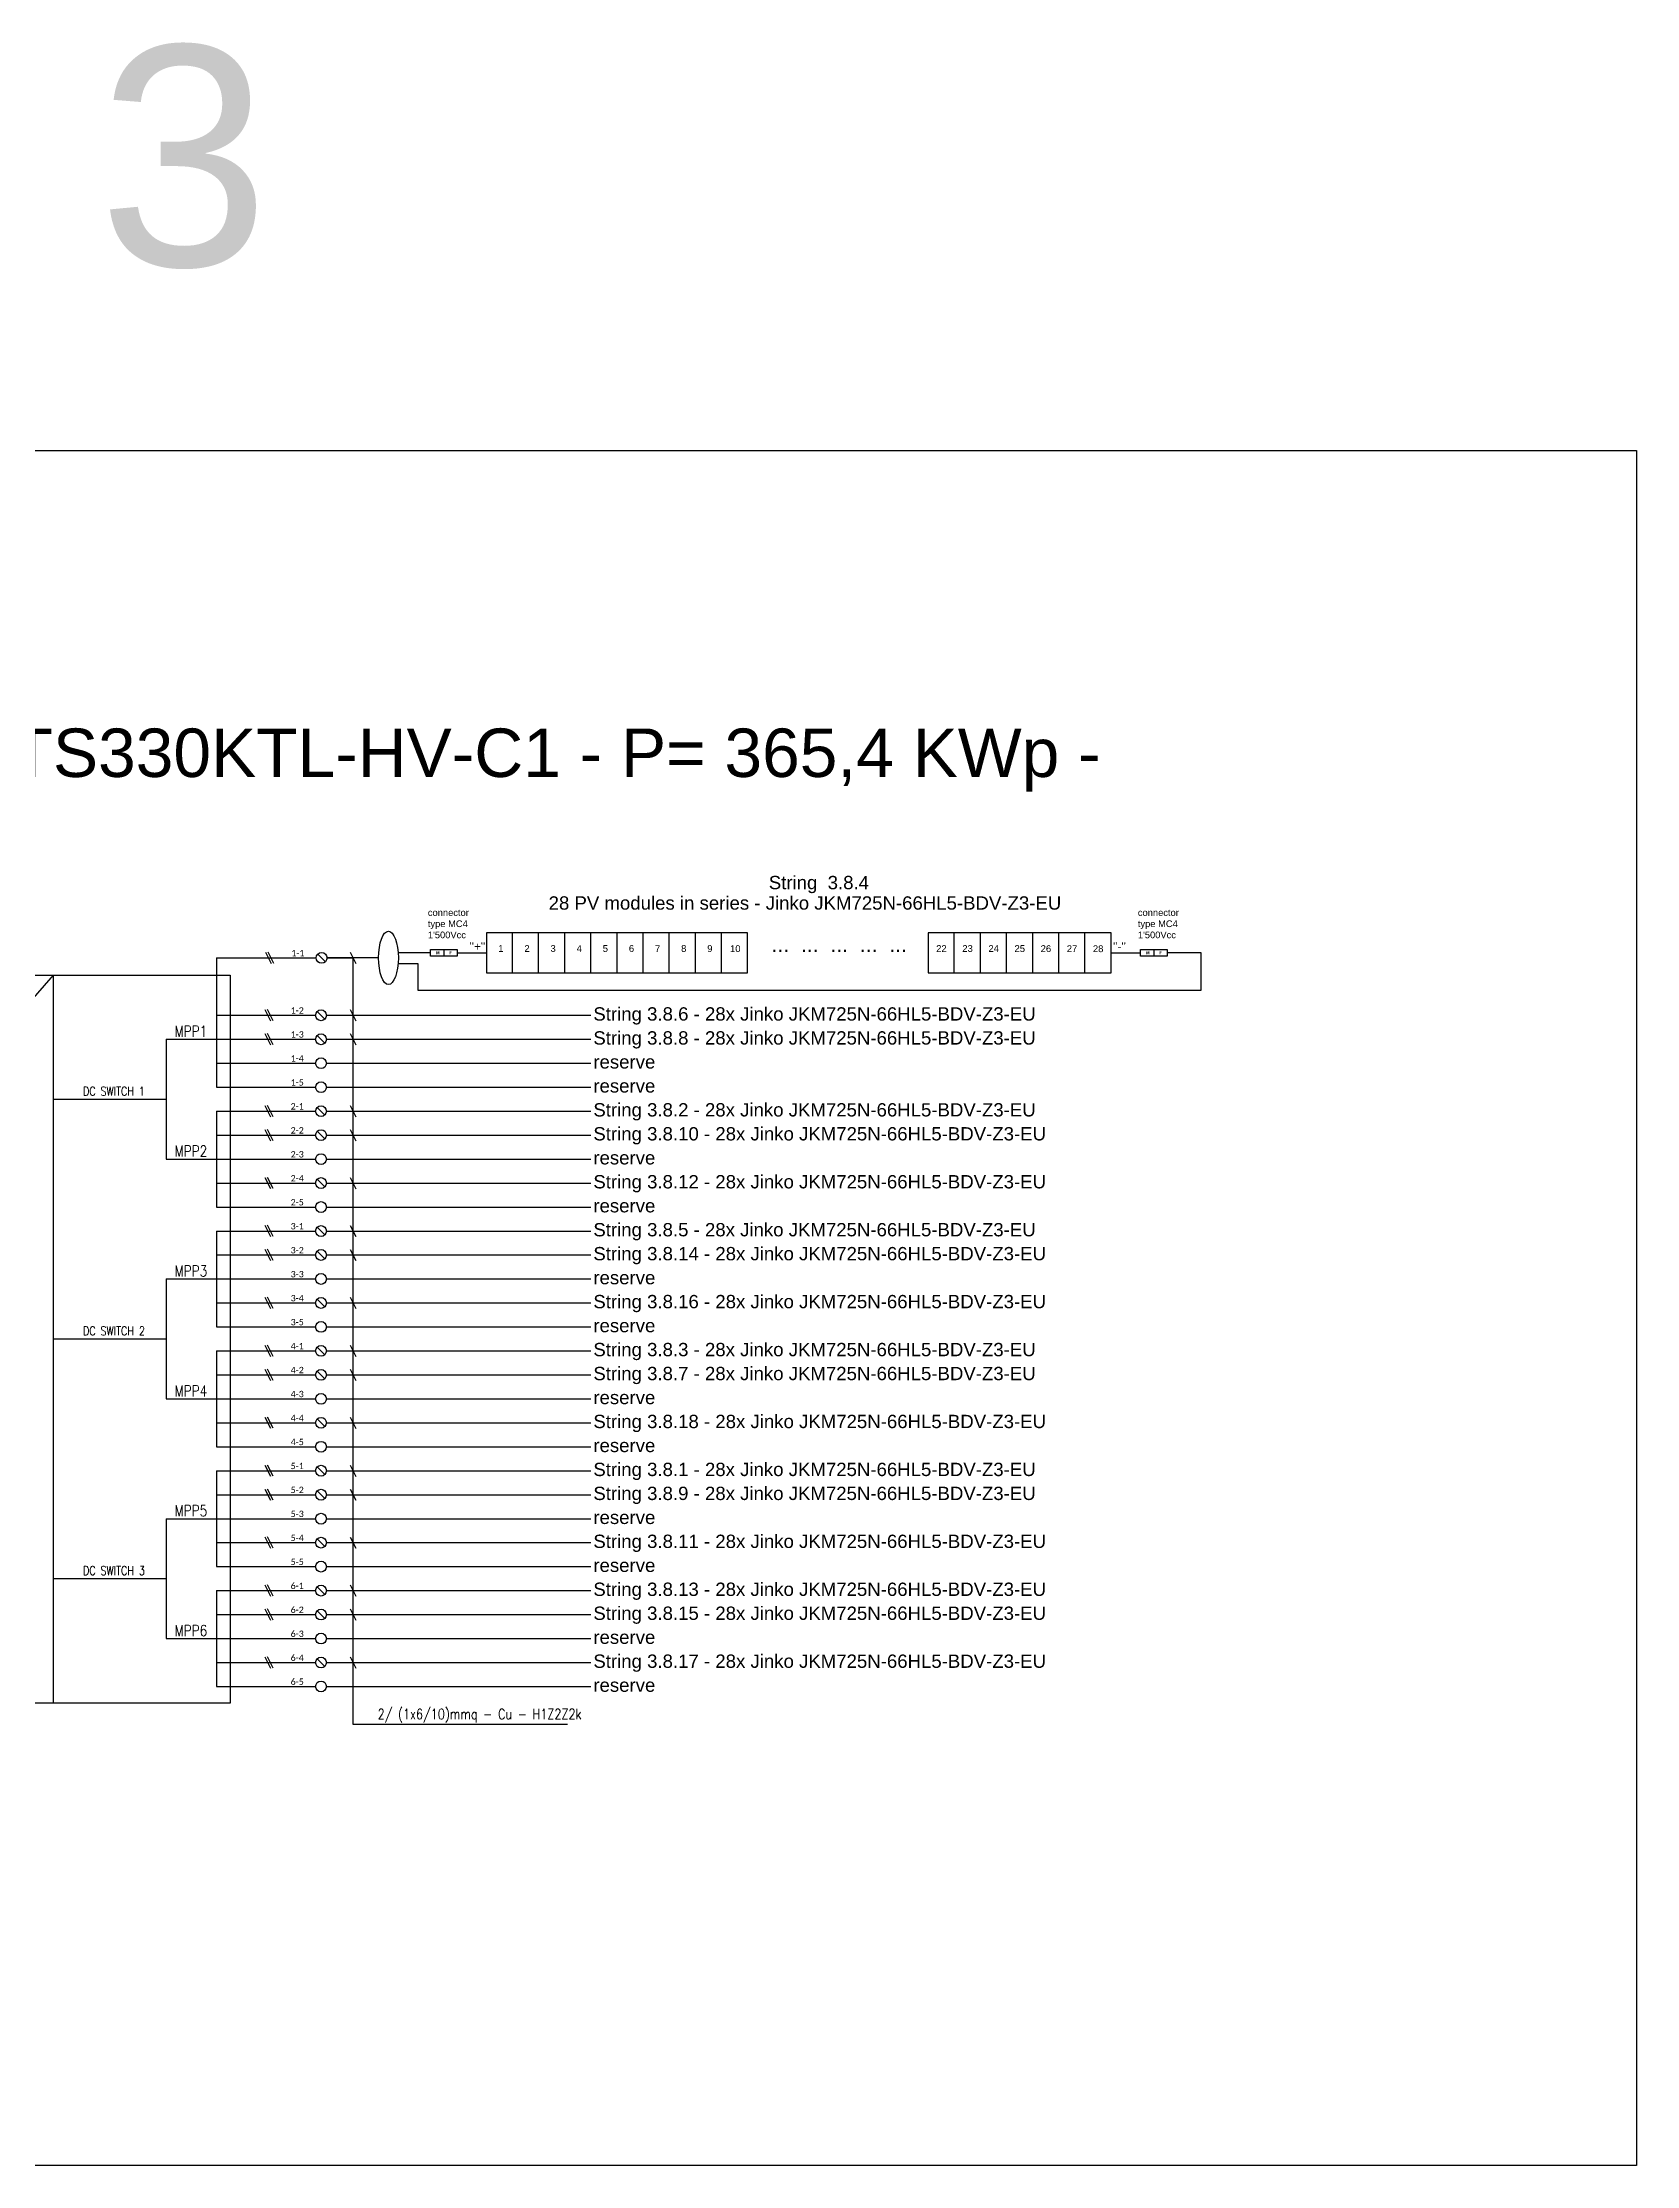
# Model space of a CAD drawing. Header units: millimetres. Extents: x 14856 to 141494, y 133975 to 167686.
# Drawn here: x 119935 to 127172, y 133975 to 143614 of the extents above; entities that cross this region are included whole.
import ezdxf

# ---------------------------------------------------------------- set-up
doc = ezdxf.new("R2010")
doc.units = ezdxf.units.MM
doc.linetypes.add('TRATTEGGIATA', pattern=[19.05, 12.7, -6.35])
doc.layers.add('-Testi', color=1, linetype='Continuous')
doc.layers.add('TRATTEGGIATA', color=40, linetype='TRATTEGGIATA')
doc.styles.add('Legend', font='calibri.ttf')
doc.styles.add('SIMPLEX', font='SIMPLEX', dxfattribs={"width": 0.8})
doc.styles.get("Standard").update_dxf_attribs({"font": 'arial.ttf'})

# ---------------------------------------------------------------- blocks, each defined once
blk = doc.blocks.new('P00')
at = {"color": 1}
for points in [[(-18.7, 25.7), (6.8, -25.3)], [(19.6, -25.3), (-5.9, 25.7)]]:
    blk.add_lwpolyline(points, dxfattribs=at)

msp = doc.modelspace()

# ---------------------------------------------------------------- linework, layer by layer
for points in [[(121331.1, 139483.4), (121356.6, 139432.4)], [(121331.1, 139483.4), (121356.6, 139432.4)], [(121756.6, 139496.4), (121756.6, 139465.8)], [(121950.1, 139572.3), (121950.1, 139389.9), (123135.8, 139389.9), (123135.8, 139571.8), (121950.1, 139571.8)], [(122068.7, 139389.9), (122068.7, 139571.8)], [(122187.2, 139389.7), (122187.2, 139571.5)], [(122305.8, 139389.4), (122305.8, 139571.2)], [(122424.4, 139389.9), (122424.4, 139571.8)], [(122543, 139389.7), (122543, 139571.5)], [(122661.5, 139389.4), (122661.5, 139571.2)], [(122780.1, 139389.9), (122780.1, 139571.8)], [(122898.7, 139389.7), (122898.7, 139571.5)], [(123017.3, 139389.4), (123017.3, 139571.2)], [(123955.8, 139572.3), (123955.8, 139389.9), (124785.9, 139389.9), (124785.9, 139571.8), (123955.8, 139571.8)], [(124074.4, 139389.9), (124074.4, 139571.8)], [(124193, 139389.7), (124193, 139571.5)], [(124311.6, 139389.4), (124311.6, 139571.2)], [(124430.2, 139389.9), (124430.2, 139571.8)], [(124548.7, 139389.7), (124548.7, 139571.5)], [(124548.7, 139389.7), (124548.7, 139571.5)], [(124667.3, 139389.4), (124667.3, 139571.2)], [(124667.3, 139389.4), (124667.3, 139571.2)], [(124785.9, 139389.9), (124785.9, 139571.8)], [(124979.9, 139496.4), (124979.9, 139465.8)], [(120725.2, 139457.9), (120725.2, 138870.7)], [(121219.5, 139440.5), (121184.8, 139475.3)], [(121223.8, 139457.9), (121343.8, 139457.9), (121343.8, 135978.4)], [(121817.2, 139481.1), (121950.1, 139481.1)], [(124786.4, 139481.1), (124919.3, 139481.1)], [(117106.3, 136074.8), (119984.6, 139379.2)], [(119984.6, 136074.8), (119984.6, 139379.2)], [(121216.6, 139179.9), (121181.9, 139214.6)], [(121331.1, 139222.8), (121356.6, 139171.7)], [(121216.6, 139071), (121181.9, 139105.8)], [(121331.1, 139113.9), (121356.6, 139062.9)], [(120497, 139088.4), (120725.2, 139088.4)], [(120497, 139088.4), (120497, 138544.2)], [(119984.6, 138816.3), (120497, 138816.3)], [(120725.2, 138761.9), (120725.2, 138326.5)], [(121216.6, 138744.5), (121181.9, 138779.3)], [(121331.1, 138787.4), (121356.6, 138736.4)], [(121216.6, 138635.7), (121181.9, 138670.5)], [(121331.1, 138678.6), (121356.6, 138627.6)], [(120497, 138544.2), (120725.2, 138544.2)], [(121216.6, 138418), (121181.9, 138452.8)], [(121331.1, 138460.9), (121356.6, 138409.9)], [(121216.6, 138200.3), (121181.9, 138235.1)], [(121331.1, 138243.2), (121356.6, 138192.2)], [(120725.2, 138217.7), (120725.2, 137782.4)], [(121331.1, 138134.4), (121356.6, 138083.4)], [(121216.6, 138091.5), (121181.9, 138126.3)], [(120497, 138000), (120725.2, 138000)], [(120497, 138000), (120497, 137455.8)], [(121216.6, 137873.8), (121181.9, 137908.6)], [(121331.1, 137916.7), (121356.6, 137865.7)], [(119984.6, 137727.9), (120497, 137727.9)], [(120725.2, 137673.5), (120725.2, 137238.2)], [(121216.6, 137656.1), (121181.9, 137690.9)], [(121331.1, 137699), (121356.6, 137648)], [(121216.6, 137547.3), (121181.9, 137582.1)], [(121331.1, 137590.2), (121356.6, 137539.2)], [(120497, 137455.8), (120725.2, 137455.8)], [(121216.6, 137329.6), (121181.9, 137364.4)], [(121331.1, 137372.5), (121356.6, 137321.5)], [(120725.2, 137129.3), (120725.2, 136694)], [(121216.6, 137111.9), (121181.9, 137146.7)], [(121331.1, 137154.8), (121356.6, 137103.8)], [(121216.6, 137003.1), (121181.9, 137037.9)], [(121331.1, 137046), (121356.6, 136995)], [(120497, 136911.6), (120725.2, 136911.6)], [(120497, 136911.6), (120497, 136367.4)], [(121216.6, 136785.4), (121181.9, 136820.2)], [(121331.1, 136828.3), (121356.6, 136777.3)], [(119984.6, 136639.5), (120497, 136639.5)], [(121216.6, 136567.7), (121181.9, 136602.5)], [(121331.1, 136610.6), (121356.6, 136559.6)], [(120725.2, 136585.1), (120725.2, 136149.8)], [(121216.6, 136458.9), (121181.9, 136493.7)], [(121331.1, 136501.8), (121356.6, 136450.8)], [(120497, 136367.4), (120725.2, 136367.4)], [(121216.6, 136241.2), (121181.9, 136276)], [(121331.1, 136284.1), (121356.6, 136233.1)], [(121343.8, 135978.4), (122318.8, 135978.4)]]:
    msp.add_lwpolyline(points)
at = {"color": 40}
for points in [[(121550.2, 139482.9), (121695.2, 139482.9)], [(121460.5, 139457.9), (121226.7, 139457.9)], [(121550.2, 139432.9), (121638.7, 139432.9), (121638.7, 139310.8), (125195.6, 139310.8), (125195.5, 139481.1), (125040.5, 139481.1)]]:
    msp.add_lwpolyline(points, dxfattribs=at)
for points in [[(121695.9, 139496.4), (121817.2, 139496.4), (121817.2, 139465.8), (121695.9, 139465.8)], [(124919.3, 139496.4), (125040.5, 139496.4), (125040.5, 139465.8), (124919.3, 139465.8)], [(117106.3, 139379.2), (120786.4, 139379.2), (120786.4, 136074.8), (117106.3, 136074.8)]]:
    msp.add_lwpolyline(points, close=True)
at = {"color": 40, "linetype": 'Continuous'}
for points in [[(120725.2, 139457.9), (121177.6, 139457.9)], [(120725.2, 139197.3), (121174.6, 139197.3)], [(121223.8, 139197.3), (122424.3, 139197.3)], [(120725.2, 139088.4), (121174.6, 139088.4)], [(121223.8, 139088.4), (122424.3, 139088.4)], [(120725.2, 138761.9), (121174.6, 138761.9)], [(121223.8, 138761.9), (122424.3, 138761.9)], [(120725.2, 138653.1), (121174.6, 138653.1)], [(121223.8, 138653.1), (122424.3, 138653.1)], [(120725.2, 138435.4), (121174.6, 138435.4)], [(121223.8, 138435.4), (122424.3, 138435.4)], [(120725.2, 138217.7), (121174.6, 138217.7)], [(121223.8, 138217.7), (122424.3, 138217.7)], [(120725.2, 138108.9), (121174.6, 138108.9)], [(121223.8, 138108.9), (122424.3, 138108.9)], [(120725.2, 137891.2), (121174.6, 137891.2)], [(121223.8, 137891.2), (122424.3, 137891.2)], [(120725.2, 137673.5), (121174.6, 137673.5)], [(121223.8, 137673.5), (122424.3, 137673.5)], [(120725.2, 137564.7), (121174.6, 137564.7)], [(121223.8, 137564.7), (122424.3, 137564.7)], [(120725.2, 137347), (121174.6, 137347)], [(121223.8, 137347), (122424.3, 137347)], [(120725.2, 137129.3), (121174.6, 137129.3)], [(121223.8, 137129.3), (122424.3, 137129.3)], [(120725.2, 137020.5), (121174.6, 137020.5)], [(121223.8, 137020.5), (122424.3, 137020.5)], [(120725.2, 136802.8), (121174.6, 136802.8)], [(121223.8, 136802.8), (122424.3, 136802.8)], [(120725.2, 136585.1), (121174.6, 136585.1)], [(121223.8, 136585.1), (122424.3, 136585.1)], [(120725.2, 136476.3), (121174.6, 136476.3)], [(121223.8, 136476.3), (122424.3, 136476.3)]]:
    msp.add_lwpolyline(points, dxfattribs=at)
at = {"color": 8, "linetype": 'Continuous'}
for points in [[(120725.2, 138979.6), (121174.6, 138979.6)], [(121223.8, 138979.6), (122424.3, 138979.6)], [(120725.2, 138870.7), (121174.6, 138870.7)], [(121223.8, 138870.7), (122424.3, 138870.7)], [(120725.2, 138544.2), (121174.6, 138544.2)], [(121223.8, 138544.2), (122424.3, 138544.2)], [(120725.2, 138326.5), (121174.6, 138326.5)], [(121223.8, 138326.5), (122424.3, 138326.5)], [(120725.2, 138000), (121174.6, 138000)], [(121223.8, 138000), (122424.3, 138000)], [(120725.2, 137782.4), (121174.6, 137782.4)], [(121223.8, 137782.4), (122424.3, 137782.4)], [(120725.2, 137455.8), (121174.6, 137455.8)], [(121223.8, 137455.8), (122424.3, 137455.8)], [(120725.2, 137238.2), (121174.6, 137238.2)], [(121223.8, 137238.2), (122424.3, 137238.2)], [(120725.2, 136911.6), (121174.6, 136911.6)], [(121223.8, 136911.6), (122424.3, 136911.6)], [(120725.2, 136694), (121174.6, 136694)], [(121223.8, 136694), (122424.3, 136694)], [(120725.2, 136367.4), (121174.6, 136367.4)], [(121223.8, 136367.4), (122424.3, 136367.4)], [(120725.2, 136149.8), (121174.6, 136149.8)], [(121223.8, 136149.8), (122424.3, 136149.8)]]:
    msp.add_lwpolyline(points, dxfattribs=at)
at = {"color": 7}
for centre in [(121202.1, 139457.9), (121199.2, 139197.3), (121199.2, 139088.4), (121199.2, 138761.9), (121199.2, 138653.1), (121199.2, 138435.4), (121199.2, 138217.7), (121199.2, 138108.9), (121199.2, 137891.2), (121199.2, 137673.5), (121199.2, 137564.7), (121199.2, 137347), (121199.2, 137129.3), (121199.2, 137020.5), (121199.2, 136802.8), (121199.2, 136585.1), (121199.2, 136476.3), (121199.2, 136258.6)]:
    msp.add_circle(centre, 24.6, dxfattribs=at)
at = {"color": 8}
for centre in [(121199.2, 138979.6), (121199.2, 138870.7), (121199.2, 138544.2), (121199.2, 138326.5), (121199.2, 138000), (121199.2, 137782.4), (121199.2, 137455.8), (121199.2, 137238.2), (121199.2, 136911.6), (121199.2, 136694), (121199.2, 136367.4), (121199.2, 136149.8)]:
    msp.add_circle(centre, 24.6, dxfattribs=at)
msp.add_ellipse((121505.4, 139457.9), major_axis=(0, -121.1), ratio=0.370747)
at = {"layer": 'Defpoints', "color": 1}
msp.add_lwpolyline([(115110.1, 141762.2), (127171.6, 141762.2), (127171.6, 133974.8), (115110.1, 133974.8)], close=True, dxfattribs=at)
at = {"layer": 'TRATTEGGIATA', "color": 40, "linetype": 'Continuous', "ltscale": 0.5}
for points in [[(120725.2, 136258.6), (121174.6, 136258.6)], [(121223.8, 136258.6), (122424.3, 136258.6)]]:
    msp.add_lwpolyline(points, dxfattribs=at)

# ---------------------------------------------------------------- block references
for p in [(120965.8, 139458.1), (120962.9, 139197.4), (120962.9, 139088.6), (120962.9, 138762.1), (120962.9, 138653.2), (120962.9, 138435.6), (120962.9, 138217.9), (120962.9, 138109), (120962.9, 137891.4), (120962.9, 137673.7), (120962.9, 137564.9), (120962.9, 137347.2), (120962.9, 137129.5), (120962.9, 137020.7), (120962.9, 136803), (120962.9, 136585.3), (120962.9, 136476.5), (120962.9, 136258.8)]:
    msp.add_blockref('P00', p)

# ---------------------------------------------------------------- texts
at = {"layer": '-Testi', "color": 7, "attachment_point": 5, "style": 'SIMPLEX'}
for s, insert, char_height, width in [('MPP1', (120608.9, 139124.7), 50, 54.432), ('DC SWITCH 1', (120259.1, 138852.6), 40, 391.731), ('MPP2', (120608.9, 138580.5), 50, 54.432), ('MPP3', (120608.9, 138036.3), 50, 54.432), ('DC SWITCH 2', (120259.1, 137764.2), 40, 391.731), ('MPP4', (120608.9, 137492.1), 50, 54.432), ('MPP5', (120608.9, 136947.9), 50, 54.432), ('DC SWITCH 3', (120259.1, 136675.8), 40, 391.731), ('MPP6', (120608.9, 136403.7), 50, 54.432), ('2/ (1x6/10)mmq - Cu - H1Z2Z2k', (121919, 136017), 46.621, 1811.153)]:
    msp.add_mtext(s, dxfattribs=dict(at, insert=insert, char_height=char_height, width=width))
at = {"attachment_point": 1}
for s, insert, char_height, width in [('CABIN 3', (115531.2, 143599.2), 1000, 9076.374), ('INVERTER 3.8 - TBEA TS330KTL-HV-C1 - P= 365,4 KWp - P= 330 KWac @40°C', (116567.1, 140499.2), 220, 8459.921), ("connector type MC4\\P1'500Vcc", (121684.3, 139678.6), 30.344, 266.347), ('28 PV modules in series - Jinko JKM725N-66{\\C7;HL5-BD}V-Z3-EU', (122232.6, 139737.3), 60.443, 2681.977), ("connector type MC4\\P1'500Vcc", (124907.6, 139678.6), 30.344, 266.347), ('\\pxql;{\\fArial|b1|i0|c0|p34;M}', (121721.4, 139488.1), 13.785, 16.703), ('\\pxql;{\\fArial|b1|i0|c0|p34;F}', (121782, 139488.1), 13.785, 16.703), ("''+''", (121873.4, 139529.1), 38.08, 72.401), ('1 ', (122003.9, 139515.9), 30.84, 30.845), ('2 ', (122122.5, 139515.9), 30.84, 30.845), ('3 ', (122241.1, 139515.9), 30.84, 30.845), ('4 ', (122359.7, 139515.3), 30.84, 30.845), ('5 ', (122478.2, 139515.9), 30.84, 30.845), ('6 ', (122596.8, 139515.9), 30.84, 30.845), ('7 ', (122715.4, 139515.3), 30.84, 30.845), ('8 ', (122834, 139515.9), 30.84, 30.845), ('9 ', (122952.5, 139515.6), 30.84, 30.845), ('10 ', (123055.9, 139515.3), 30.84, 30.845), ('...  ...  ...  ...  ... ', (123244.2, 139552.9), 68.894, 747.028), ('22 ', (123991.9, 139515.6), 30.84, 30.845), ('23 ', (124110.5, 139515.9), 30.84, 30.845), ('24 ', (124229.1, 139515.9), 30.84, 30.845), ('25 ', (124347.6, 139515.6), 30.84, 30.845), ('26 ', (124466.2, 139515.3), 30.84, 30.845), ('27', (124584.8, 139515.1), 30.84, 30.845), ('28 ', (124703.4, 139514.8), 30.84, 30.845), ("''-''", (124794.7, 139529.1), 38.08, 72.401), ('\\pxql;{\\fArial|b1|i0|c0|p34;M}', (124944.7, 139488.1), 13.785, 16.703), ('\\pxql;{\\fArial|b1|i0|c0|p34;F}', (125005.3, 139488.1), 13.785, 16.703)]:
    msp.add_mtext(s, dxfattribs=dict(at, insert=insert, char_height=char_height, width=width))
at = {"color": 7, "char_height": 60.44, "width": 4500, "attachment_point": 1}
for s, insert in [('String  3.8.4', (123232, 139830.1)), ('String 3.8.6 - 28x Jinko JKM725N-66HL5-BDV-Z3-EU', (122435.6, 139233.6)), ('String 3.8.8 - 28x Jinko JKM725N-66HL5-BDV-Z3-EU', (122435.6, 139124.7)), ('String 3.8.2 - 28x Jinko JKM725N-66HL5-BDV-Z3-EU', (122435.6, 138798.2)), ('String 3.8.10 - 28x Jinko JKM725N-66HL5-BDV-Z3-EU', (122435.6, 138689.4)), ('String 3.8.12 - 28x Jinko JKM725N-66HL5-BDV-Z3-EU', (122435.6, 138471.7)), ('String 3.8.5 - 28x Jinko JKM725N-66HL5-BDV-Z3-EU', (122435.6, 138254)), ('String 3.8.14 - 28x Jinko JKM725N-66HL5-BDV-Z3-EU', (122435.6, 138145.2)), ('String 3.8.16 - 28x Jinko JKM725N-66HL5-BDV-Z3-EU', (122435.6, 137927.5)), ('String 3.8.3 - 28x Jinko JKM725N-66HL5-BDV-Z3-EU', (122435.6, 137709.8)), ('String 3.8.7 - 28x Jinko JKM725N-66HL5-BDV-Z3-EU', (122435.6, 137601)), ('String 3.8.18 - 28x Jinko JKM725N-66HL5-BDV-Z3-EU', (122435.6, 137383.3)), ('String 3.8.1 - 28x Jinko JKM725N-66HL5-BDV-Z3-EU', (122435.6, 137165.6)), ('String 3.8.9 - 28x Jinko JKM725N-66HL5-BDV-Z3-EU', (122435.6, 137056.8)), ('String 3.8.11 - 28x Jinko JKM725N-66HL5-BDV-Z3-EU', (122435.6, 136839.1)), ('String 3.8.13 - 28x Jinko JKM725N-66HL5-BDV-Z3-EU', (122435.6, 136621.4)), ('String 3.8.15 - 28x Jinko JKM725N-66HL5-BDV-Z3-EU', (122435.6, 136512.6)), ('String 3.8.17 - 28x Jinko JKM725N-66HL5-BDV-Z3-EU', (122435.6, 136294.9))]:
    msp.add_mtext(s, dxfattribs=dict(at, insert=insert))
at = {"color": 7, "char_height": 28.91, "width": 87.837, "attachment_point": 1, "style": 'Legend'}
for s, insert in [('1-1', (121064.4, 139494.2)), ('1-2', (121061.5, 139233.6)), ('1-3', (121061.5, 139124.7)), ('2-1', (121061.5, 138798.2)), ('2-2', (121061.5, 138689.4)), ('2-4', (121061.5, 138471.7)), ('3-1', (121061.5, 138254)), ('3-2', (121061.5, 138145.2)), ('3-4', (121061.5, 137927.5)), ('4-1', (121061.5, 137709.8)), ('4-2', (121061.5, 137601)), ('4-4', (121061.5, 137383.3)), ('5-1', (121061.5, 137165.6)), ('5-2', (121061.5, 137056.8)), ('5-4', (121061.5, 136839.1)), ('6-1', (121061.5, 136621.4)), ('6-2', (121061.5, 136512.6)), ('6-4', (121061.5, 136294.9))]:
    msp.add_mtext(s, dxfattribs=dict(at, insert=insert))
at = {"color": 8, "char_height": 28.91, "width": 87.837, "attachment_point": 1, "style": 'Legend'}
for s, insert in [('1-4', (121061.5, 139015.9)), ('1-5', (121061.5, 138907)), ('2-3', (121061.5, 138580.5)), ('2-5', (121061.5, 138362.8)), ('3-3', (121061.5, 138036.3)), ('3-5', (121061.5, 137818.6)), ('4-3', (121061.5, 137492.1)), ('4-5', (121061.5, 137274.4)), ('5-3', (121061.5, 136947.9)), ('5-5', (121061.5, 136730.2)), ('6-3', (121061.5, 136403.7)), ('6-5', (121061.5, 136186.1))]:
    msp.add_mtext(s, dxfattribs=dict(at, insert=insert))
at = {"color": 8, "char_height": 60.44, "width": 4500, "attachment_point": 1}
for insert in [(122435.6, 139015.9), (122435.6, 138907), (122435.6, 138580.5), (122435.6, 138362.8), (122435.6, 138036.3), (122435.6, 137818.6), (122435.6, 137492.1), (122435.6, 137274.4), (122435.6, 136947.9), (122435.6, 136730.2), (122435.6, 136403.7), (122435.6, 136186.1)]:
    msp.add_mtext('reserve', dxfattribs=dict(at, insert=insert))

doc.saveas('drawing.dxf')
